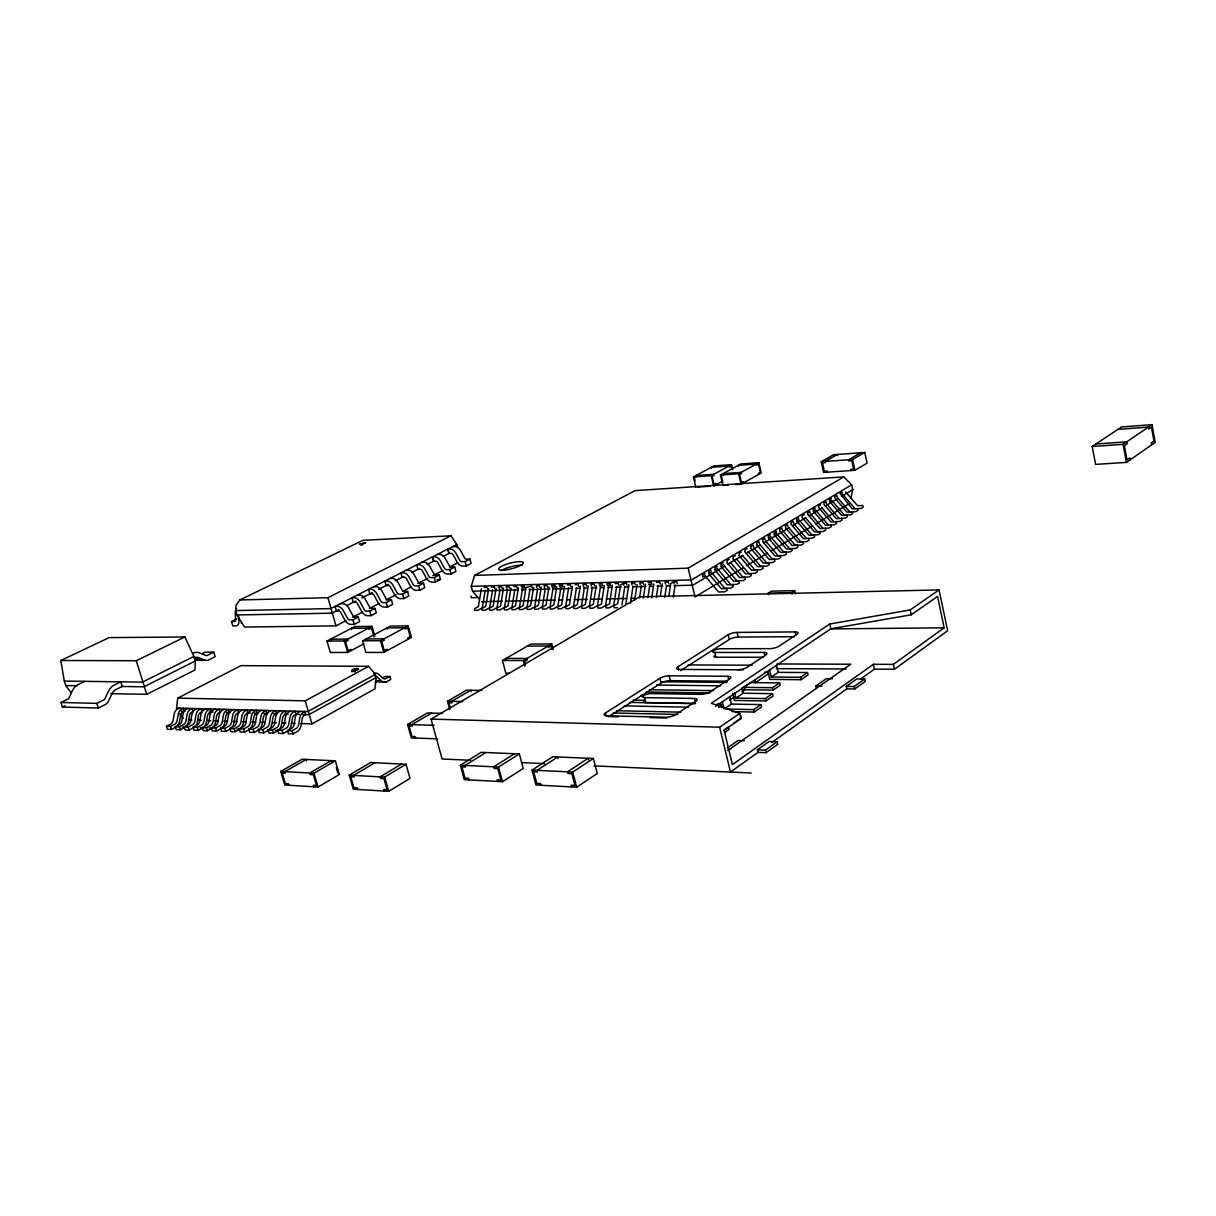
<?xml version="1.0" encoding="UTF-8"?>
<svg xmlns="http://www.w3.org/2000/svg" width="1216" height="1216" viewBox="0 0 1216 1216"><rect width="100%" height="100%" fill="white"/><g stroke="black" fill="none" stroke-linecap="round" stroke-linejoin="round"><path stroke-width="1.5" d="M71.182 692.862L65.755 685.55L64.311 681.066L60.8 660.501L109.09 637.625L184.878 636.971L193.922 656.412L195.32 661.002L194.94 670.001L146.756 694.351L110.854 693.652M345.998 620.677L335.981 625.86L244.507 627.061L236.998 614.962L235.706 610.599L235.995 605.325L239.826 599.974L362.915 540.33L450.908 535.8L456.851 544.449L457.626 547.337M375.318 674.439L307.922 711.527L176.518 708.077L177.734 698.121L240.966 665.638L368.63 666.307L375.318 674.439L376.185 677.51L374.999 688.818L311.98 723.915L300.717 723.55M668.937 595.688L670.746 583.498L673.482 581.886L676.81 581.795L677.251 583.634M673.299 597.102L675.108 584.896M647.9 597.679L649.724 585.595M651.715 597.816L653.798 583.984M656.306 597.482L658.13 585.367M660.425 595.886L662.249 583.741M664.772 597.284L666.596 585.139M630.466 603.197L633.065 586.051M634.737 599.914L637.078 584.455M639.54 597.862L641.364 585.823M643.325 597.998L645.407 584.212M612.408 585.139L609.535 603.85L605.598 606.13L606.054 607.924L609.246 607.863L613.761 605.234L616.634 586.507M621.954 605.066L624.826 586.279M625.921 603.516L628.809 584.683M592.39 587.176L589.502 605.72L584.972 608.319L581.856 608.38L581.4 606.602L585.337 604.352L588.225 585.823M596.235 585.595L593.347 604.185L589.41 606.45L589.866 608.228L593.013 608.167L597.542 605.553L600.43 586.948M604.291 585.367L601.418 604.018L597.482 606.282L597.938 608.076L601.099 608.015L605.629 605.401L608.502 586.735M572.371 586.264L569.468 604.671L565.531 606.921L565.972 608.684L569.058 608.623L573.602 606.039L576.49 587.617M580.275 586.051L577.372 604.519L573.435 606.769L573.891 608.532L576.992 608.471L581.522 605.872L584.425 587.389M553.022 588.255L550.118 606.51L545.574 609.079L542.549 609.125L542.093 607.377L546.045 605.158L548.963 586.933M556.715 586.705L553.797 604.99L549.86 607.225L550.301 608.988L553.341 608.927L557.901 606.343L560.804 588.042M564.513 586.492L561.61 604.838L557.658 607.073L558.114 608.836L561.184 608.775L565.714 606.191L568.617 587.83M537.639 588.681L534.721 606.814L530.161 609.368L527.182 609.414L526.726 607.681L530.678 605.477L533.596 587.358M541.257 587.146L538.338 605.31L534.386 607.529L534.842 609.277L537.837 609.216L542.397 606.662L545.3 588.468M514.9 589.304L511.982 607.27L507.422 609.794L504.488 609.854L504.032 608.122L507.999 605.933L510.933 587.997M518.442 587.784L515.508 605.781L511.556 607.985L512.012 609.702L514.946 609.657L519.506 607.118L522.439 589.106M530.009 588.894L527.09 606.966L522.53 609.505L519.566 609.566L519.11 607.833L523.078 605.629L525.996 587.571L531.726 585.96L532.182 587.693M496.052 588.407L493.118 606.252L489.151 608.426L489.607 610.128L492.495 610.082L497.055 607.559L499.989 589.714M503.47 588.21L500.536 606.085L496.569 608.274L497.025 609.991L499.928 609.93L504.503 607.407L507.422 589.517M481.354 588.833L478.42 606.541L474.453 608.714L474.909 610.417L477.751 610.356L482.326 607.863L485.26 590.125M488.68 588.62L485.746 606.389L481.779 608.562L482.235 610.265L485.093 610.219L489.668 607.711L492.602 589.927M850.79 498.317L852.75 489.683L851.686 484.819L843.782 476.9L635.056 490.626L474.574 575.411L471.23 586.355L472.522 591.174L479.332 599.093M860.654 678.984L874.441 669.134L894.474 669.241L947.659 630.739L939.041 589.912L639.525 596.843L431.057 719.097L442.107 758.982L470.562 760.274M766.08 752.689L777.708 744.329L777.115 741.775L769.044 741.502L757.386 749.831L757.994 752.385L766.08 752.689L765.472 750.12L777.115 741.775M854.757 688.97L865.245 681.431L864.698 678.999L856.794 678.923L846.275 686.417L846.838 688.864L854.757 688.97L854.21 686.508L864.698 678.999M939.041 589.912L910.176 609.946L829.768 624.006L711.299 703.274L739.769 713.412L741.015 718.61L724.098 730.254L732.397 764.621L873.362 664.301L893.41 664.377L944.148 627.821L937.536 596.433L911.21 614.794L830.847 628.794L715.646 706.253M758.039 752.354L730.466 772.069L719.644 727.214L739.769 713.412M771.826 742.505L846.868 688.849M727.73 750.561L850.744 664.225L777.009 663.966M727.791 747.673L738.051 740.483L744.344 740.696M816.331 688.484L815.769 686.067L826.348 678.65L832.534 678.71M1126.442 462.399L1155.2 442.396L1151.993 424.658L1121.456 426.983L1092.226 446.5L1095.601 464.39L1126.442 462.399L1123.098 444.326L1151.993 424.658M733.765 723.14L741.167 718.033L740.59 715.586M732.731 693.272L734.434 700.431L765.913 700.994L773.057 696.069L772.494 693.667L743.128 693.226L735.938 698.09L734.662 692.71M723.946 730.102L728.475 726.97L729.068 729.448L724.538 732.564M725.937 709.034L753.677 709.612L760.942 704.611L761.52 707.043L754.254 712.059L731.895 711.573M769.622 669.97L771.278 677.038L800.599 677.297L807.485 672.539L808.032 674.926L801.146 679.683L769.758 679.379L768.102 672.311L764.347 672.296M735.938 698.09L765.35 698.577L772.494 693.667M743.432 687.344L772.555 687.709L779.593 682.906L780.14 685.292L773.118 690.11L743.766 689.715M725.557 708.001L731.409 704.049L760.942 704.611M771.278 677.038L778.21 672.357L807.485 672.539M718.55 707.484L721.666 705.386M729.448 700.142L734.114 696.996M741.897 691.737L745.013 689.639L744.268 686.493M768.77 673.634L755.364 682.662L754.634 679.531M744.846 686.402L750.5 682.602L779.593 682.906M576.688 787.208L597.284 773.482L593.408 758.48L552.763 756.762L531.985 770.108L535.952 784.989L576.688 787.208L572.721 772.069L593.408 758.48M502.527 781.69L523.23 768.466L519.354 753.935L481.171 752.339L460.332 765.214L464.284 779.638L502.527 781.69L498.56 767.038L460.332 765.214M608.35 716.862L661.139 683.088A6.779 2.006 -13.7 0 1 670.366 680.626L727.214 681.203M680.504 670.685L729.326 639.449A6.551 1.854 -13.1 0 1 738.203 637.078L794.367 636.698M768.497 594.594L768.162 593.165L791.57 592.618L794.702 590.626L795.431 593.879M606.343 716.239L605.492 712.956L659.954 678.27A6.794 2.006 -13.7 0 1 669.18 675.807L727.928 676.294A6.962 2.082 -13.2 0 1 729.6 678.923L710.129 691.813A7.038 2.143 -13.3 0 1 700.538 694.366L650.773 693.591A5.305 1.596 -13.8 0 0 643.553 695.537A5.305 1.596 -13.8 0 0 644.541 697.604L645.772 702.514L695.582 703.471M678.543 670.107L677.768 666.915L728.217 634.782A6.551 1.854 -13.1 0 1 737.094 632.411L795.142 631.91A6.718 1.93 -12.7 0 1 797.027 634.25L779.03 646.182A6.779 1.976 -12.8 0 1 769.804 648.645L720.617 648.751A5.122 1.474 -13.3 0 0 713.655 650.606A5.122 1.474 -13.3 0 0 714.841 652.46L715.981 657.218L763.329 657.263M794.246 592.572L791.905 594.062L791.57 592.618M498.56 767.038L519.354 753.935M768.162 593.165L771.294 591.189L794.702 590.626M514.505 753.738L493.711 766.81L494.152 768.436L497.785 768.603L500.87 780.003L497.238 779.806L497.678 781.432M485.868 752.537L465.029 765.442L465.485 767.053L461.943 766.87L465.029 778.103L468.555 778.286L468.996 779.882M388.694 791.342L409.99 778.377L406.007 764.256L370.606 762.538L349.22 775.17L353.278 789.184L388.694 791.342L384.636 777.1L349.22 775.17M743.356 567.72L695.05 596.919L688.134 568.161L474.574 575.411M746.578 565.774L767.509 553.113M770.731 551.167L812.592 525.874M815.814 523.929L849.619 503.485M384.636 777.1L406.007 764.256M401.523 764.043L380.152 776.857L380.593 778.438L383.967 778.62L387.114 789.701L383.754 789.488L384.21 791.069M724.736 566.154L692.892 585.17L674.044 585.686M727.974 564.209L742.55 555.499M745.803 553.569L760.38 544.859M763.618 542.914L789.549 527.44M792.786 525.494L805.752 517.758M809.005 515.812L821.955 508.075M825.208 506.145L838.174 498.393M841.411 496.462L852.75 489.683M704.93 573.754L702.514 575.198L702.954 577.038L705.371 575.594M711.102 570.091L708.7 571.52L709.141 573.359L711.527 571.93M717.212 566.458L714.826 567.872L715.266 569.696L717.653 568.282M723.292 562.841L720.921 564.254L721.362 566.078L723.718 564.665M729.326 559.254L726.97 560.652L727.411 562.461M735.315 555.682L732.99 557.065L733.415 558.889M741.274 552.14L738.963 553.523L739.389 555.332M747.186 548.614L744.891 549.997L745.317 551.79M770.458 534.782L768.223 536.104L768.634 537.898L770.868 536.56M798.699 517.97L796.526 519.262L796.936 521.026L799.094 519.734M804.247 514.687L802.089 515.964L802.484 517.712M815.206 508.151L813.078 509.428L813.474 511.161L815.602 509.899M820.633 504.929L818.52 506.175L818.915 507.923L830.938 521.953L839.876 521.421L841.974 520.129L841.578 518.396M831.394 498.53L829.312 499.761L829.692 501.494L841.7 515.402L846.944 515.128L847.324 516.861L845.242 518.138L836.334 518.654L824.311 504.716M829.692 501.494L831.774 500.247M851.686 484.819L691.615 579.895L471.23 586.355M374.969 762.751L353.582 775.413L354.038 776.963L350.755 776.796L353.917 787.694L357.185 787.892L357.641 789.458M688.134 568.161L843.782 476.9M854.909 470.288L867.054 463.159L864.743 452.443L833.507 454.754L821.241 461.746L823.597 472.416L854.909 470.288L852.568 459.496L864.743 452.443M318.014 787.041L339.325 774.531L335.358 760.836L302.115 759.225L280.729 771.43L284.772 785.019L318.014 787.041L313.956 773.239L280.729 771.43M431.604 713.078L411.829 724.63L412.239 726.119L409.047 726.013L411.966 736.455L415.158 736.562L415.583 738.051M509.322 673.254L505.826 673.223L502.436 660.501L523.397 660.546L551.76 643.978L553.174 649.405M437.76 738.872L411.327 737.899L407.573 724.493L427.348 712.971L442.685 713.366M449.692 709.521L447.442 701.267L466.473 690.186L481.764 690.414M313.956 773.239L335.358 760.836M860.791 452.732L848.601 459.77L848.874 460.97L851.838 460.758L853.662 469.148L850.698 469.361L850.957 470.546M502.436 660.501L530.86 644.07L551.76 643.978M626.985 585.048L626.529 583.239L623.337 583.33L620.586 584.911L617.698 603.683L613.776 605.963L614.232 607.772L617.439 607.711M735.619 484.576L741.076 484.211L761.201 473.009L758.83 462.673L740.696 463.995L720.45 475.03L722.866 485.412L728.338 485.047M292.995 733.902L297.783 731.242A9.91 7.418 -87.5 0 0 301.264 724.706L302.267 718.565A4.241 3.162 -87.7 0 1 304.213 715.464L305.794 714.598L304.866 711.451L302.86 712.576A7.661 5.7 -87.7 0 0 299.896 717.303L298.68 724.493A6.475 4.849 -87.5 0 1 296.765 728.08L292.068 730.74L287.508 730.573L288.435 733.734L292.995 733.902L292.068 730.74M376.398 680.458A9.47 6.825 -89.4 0 0 381.778 681.887L386.338 681.948L390.716 679.501L389.865 676.461L385.305 676.415L382.523 677.966M389.865 676.461L385.533 678.832A6.202 4.469 -89.4 0 1 382.584 678.026L378.404 674.059A7.402 5.35 -89.1 0 0 374.163 673.39L373.798 673.573M277.689 730.223L282.203 730.39L286.9 727.746A6.445 4.849 -87.5 0 0 288.815 724.174L290.031 717.014A7.615 5.7 -87.7 0 1 292.995 712.318L295.002 711.193L295.929 714.324L294.348 715.19A4.226 3.162 -87.7 0 0 292.402 718.276L291.399 724.386A9.865 7.418 -87.5 0 1 287.918 730.892L283.13 733.537L278.616 733.37L277.689 730.223L282.386 727.594A6.43 4.849 -87.5 0 0 284.301 724.037L285.502 716.878A7.6 5.7 -87.6 0 1 288.481 712.196L290.487 711.071M287.508 730.573L292.205 727.928A6.46 4.849 -87.5 0 0 294.12 724.356L295.321 717.166A7.646 5.7 -87.7 0 1 298.3 712.454L300.306 711.33M379.392 680.2L376.474 681.826A9.439 6.825 -89.3 0 1 375.075 682.054M273.357 733.172L278.145 730.542A9.819 7.418 -87.4 0 0 281.626 724.082L282.629 717.987A4.21 3.162 -87.6 0 1 284.574 714.917L286.155 714.05L285.228 710.934L283.222 712.044A7.585 5.7 -87.6 0 0 280.258 716.726L279.042 723.854A6.414 4.849 -87.4 0 1 277.126 727.411L272.43 730.041L267.946 729.889L268.873 733.005L273.357 733.172L272.43 730.041M376.185 677.51L308.849 714.674L302.754 714.506M267.946 729.889L272.642 727.259A6.399 4.849 -87.4 0 0 274.558 723.718L275.774 716.604A7.57 5.7 -87.6 0 1 278.738 711.922L280.759 710.813M263.674 732.822L268.447 730.193A9.774 7.418 -87.4 0 0 271.928 723.763L272.946 717.698A4.18 3.162 -87.6 0 1 274.892 714.643L276.473 713.777L275.546 710.676L273.539 711.786A7.554 5.7 -87.6 0 0 270.575 716.452L269.359 723.55A6.384 4.849 -87.4 0 1 267.444 727.077L262.747 729.706L258.309 729.539L259.236 732.655L263.674 732.822L262.747 729.706M722.289 481.278L713.67 486.005L711.238 475.669L731.515 464.679L732.701 469.786M720.45 475.03L738.644 473.769L758.83 462.673M258.309 729.539L263.006 726.925A6.369 4.849 -87.4 0 0 264.921 723.398L266.122 716.315A7.539 5.7 -87.6 0 1 269.101 711.664L271.107 710.554M254.083 732.458L258.856 729.858A9.728 7.402 -87.4 0 0 262.337 723.444L263.34 717.41A4.165 3.162 -87.5 0 1 265.286 714.37L266.866 713.518L265.954 710.418L263.933 711.527A7.524 5.7 -87.5 0 0 260.969 716.178L259.753 723.231A6.354 4.849 -87.4 0 1 257.838 726.758L253.156 729.357L248.748 729.205L249.675 732.306L254.083 732.458L253.156 729.357M248.748 729.205L253.445 726.606A6.338 4.849 -87.3 0 0 255.36 723.094L256.561 716.042A7.509 5.7 -87.5 0 1 259.54 711.421L261.546 710.311M244.568 732.108L249.341 729.509A9.682 7.402 -87.3 0 0 252.822 723.14L253.825 717.136A4.15 3.162 -87.5 0 1 255.77 714.096L257.351 713.245L256.439 710.174L254.418 711.269A7.478 5.7 -87.5 0 0 251.454 715.89L250.253 722.927A6.323 4.849 -87.3 0 1 248.338 726.438L243.641 729.022L239.278 728.87L240.206 731.956L244.568 732.108L243.641 729.022M177.734 698.121L305.231 700.842L368.63 666.307M239.278 728.87L243.975 726.286A6.323 4.834 -87.3 0 0 245.89 722.79L247.091 715.768A7.463 5.7 -87.5 0 1 250.07 711.162L252.077 710.053M235.144 731.758L239.917 729.174A9.637 7.402 -87.3 0 0 243.398 722.836L244.401 716.862A4.134 3.162 -87.5 0 1 246.346 713.838L247.927 712.986L247 709.931L244.994 711.026A7.448 5.7 -87.5 0 0 242.03 715.616L240.814 722.623A6.308 4.834 -87.3 0 1 238.898 726.104L234.217 728.688L229.885 728.536L230.812 731.606L235.144 731.758L234.217 728.688M383.8 652.43L411.418 637.458L408.211 625.89L390.29 626.118L362.596 640.832L365.879 652.445L383.8 652.43L380.517 640.726L362.596 640.832M225.796 731.424L230.569 728.855A9.591 7.402 -87.2 0 0 234.05 722.532L235.053 716.574A4.119 3.162 -87.4 0 1 236.998 713.579L238.579 712.728L237.667 709.673L235.646 710.767A7.418 5.7 -87.4 0 0 232.682 715.358L231.481 722.319A6.278 4.834 -87.2 0 1 229.566 725.8L224.869 728.354L220.582 728.202L221.51 731.257L225.796 731.424L224.869 728.354M695.841 487.175L693.409 476.915L713.746 465.971L731.515 464.679M229.885 728.536L234.582 725.967A6.293 4.834 -87.3 0 0 236.497 722.486L237.713 715.494A7.433 5.7 -87.4 0 1 240.677 710.904L242.683 709.81M221.738 728.156A9.546 7.402 -87.2 0 1 221.312 728.521L216.539 731.074L212.298 730.922L211.371 727.882L215.612 728.034L220.309 725.481A6.247 4.834 -87.2 0 0 222.209 722.015L223.425 715.084A7.387 5.685 -87.4 0 1 226.389 710.524L228.395 709.43L229.322 712.47L227.742 713.306A4.089 3.162 -87.4 0 0 225.796 716.3L224.793 722.228A9.546 7.402 -87.2 0 1 222.148 727.746M380.517 640.726L408.211 625.89M220.582 728.202L225.279 725.648A6.262 4.834 -87.2 0 0 227.194 722.182L228.395 715.221A7.402 5.7 -87.4 0 1 231.374 710.661L233.381 709.566M209.319 728.095L212.131 728.186L207.358 730.74L203.148 730.588L202.221 727.563L206.431 727.715L211.128 725.162A6.217 4.834 -87.2 0 0 213.028 721.726L214.244 714.81A7.357 5.685 -87.3 0 1 217.208 710.281L219.214 709.202L220.126 712.226L218.561 713.047A4.074 3.146 -87.3 0 0 216.615 716.042L215.612 721.939A9.515 7.387 -87.2 0 1 212.557 727.837M374.786 636.105L372.05 626.346L354.707 626.574L326.982 641.06L330.266 652.475L347.624 652.46L363.858 643.811M211.371 727.882L216.053 725.329A6.232 4.834 -87.2 0 0 217.968 721.878L219.184 714.962A7.372 5.685 -87.4 0 1 222.148 710.418L224.154 709.323M193.162 727.244L197.342 727.381L202.023 724.858A6.186 4.834 -87.1 0 0 203.938 721.422L205.154 714.552A7.326 5.685 -87.3 0 1 208.103 710.038L210.11 708.958L211.037 711.968L209.456 712.804A4.058 3.146 -87.3 0 0 207.51 715.768L206.507 721.635A9.47 7.387 -87.1 0 1 203.026 727.867L198.269 730.406L194.089 730.254L193.162 727.244L197.858 724.706A6.171 4.834 -87.1 0 0 199.758 721.286L200.974 714.43A7.311 5.685 -87.3 0 1 203.938 709.916L205.945 708.852M202.221 727.563L206.918 725.025A6.202 4.834 -87.1 0 0 208.833 721.59L210.034 714.689A7.342 5.685 -87.3 0 1 212.998 710.159L215.004 709.08M184.194 726.925L188.328 727.062L193.01 724.554A6.156 4.834 -87.1 0 0 194.925 721.134L196.126 714.294A7.296 5.685 -87.3 0 1 199.09 709.794L201.096 708.715L202.008 711.725L200.442 712.546A4.043 3.146 -87.3 0 0 198.497 715.494L197.494 721.346A9.424 7.387 -87.1 0 1 194.013 727.548L189.255 730.071L185.121 729.919L184.194 726.925L188.875 724.402A6.156 4.834 -87 0 0 190.775 720.997L191.991 714.172A7.281 5.685 -87.2 0 1 194.955 709.688L196.962 708.609M185.501 726.879A9.394 7.387 -87 0 1 185.075 727.229L180.318 729.752L176.214 729.6L175.286 726.606L179.39 726.758L184.072 724.25A6.141 4.818 -87 0 0 185.972 720.845L187.188 714.035A7.25 5.685 -87.2 0 1 190.152 709.551L192.158 708.487L193.07 711.466L191.49 712.287A4.028 3.146 -87.2 0 0 189.544 715.236L188.541 721.058A9.394 7.387 -87 0 1 185.911 726.484M326.982 641.06L344.341 640.954L372.05 626.346M176.214 726.91L171.456 729.418L167.382 729.266L166.47 726.286L170.529 726.438L175.21 723.946A6.11 4.818 -87 0 0 177.11 720.556L178.326 713.777A7.22 5.685 -87.2 0 1 181.29 709.308L183.282 708.259L184.194 711.223L182.628 712.044A3.998 3.146 -87.2 0 0 180.682 714.978L179.679 720.769A9.348 7.372 -87 0 1 176.639 726.56M175.286 726.606L179.968 724.098A6.126 4.818 -87 0 0 181.883 720.708L183.084 713.914A7.235 5.685 -87.2 0 1 186.048 709.445L188.054 708.381M166.47 726.286L171.137 723.809A6.095 4.818 -87 0 0 173.052 720.434L174.253 713.655A7.205 5.67 -87.2 0 1 177.217 709.202L179.223 708.138M358.31 617.059L353.005 619.81L349.418 619.856A2.569 1.657 62.5 0 1 347.624 618.518L343.094 610.25A7.463 4.788 62.6 0 0 337.866 606.358L335.114 606.389L336.406 610.934L338.641 610.903A2.584 1.657 62.6 0 1 340.769 612.484L344.766 619.871A7.463 4.803 62.5 0 0 350.892 624.431L354.297 624.386L359.602 621.619L358.31 617.059L354.722 617.105A2.569 1.657 62.5 0 1 352.929 615.767L348.414 607.529A7.448 4.788 62.6 0 0 343.201 603.638L340.434 603.668M374.999 608.395L369.77 611.116L366.183 611.162A2.554 1.657 62.5 0 1 364.405 609.839L359.906 601.631A7.402 4.788 62.6 0 0 354.707 597.786L351.941 597.816L353.218 602.346L355.452 602.3A2.569 1.657 62.6 0 1 357.58 603.866L361.547 611.192A7.402 4.818 62.5 0 0 367.642 615.706L371.047 615.646L376.276 612.925L374.999 608.395L371.412 608.456A2.538 1.657 62.5 0 1 369.634 607.134L365.15 598.956A7.387 4.803 62.6 0 0 359.951 595.11L357.185 595.156M391.43 599.868L386.293 602.528L382.706 602.604A2.538 1.657 62.5 0 1 380.912 601.297L376.474 593.15A7.342 4.803 62.7 0 0 371.275 589.334L368.524 589.395L369.77 593.879L372.005 593.818A2.554 1.672 62.7 0 1 374.118 595.384L378.07 602.65A7.342 4.818 62.5 0 0 384.15 607.118L387.539 607.042L392.692 604.367L391.43 599.868L387.843 599.929A2.523 1.657 62.5 0 1 386.065 598.622L381.626 590.505A7.326 4.803 62.7 0 0 376.443 586.705L373.677 586.766M407.618 591.462L402.542 594.092L398.97 594.168A2.508 1.657 62.5 0 1 397.191 592.876L392.768 584.805A7.296 4.803 62.7 0 0 387.6 581.035L384.834 581.081L386.08 585.55L388.314 585.489A2.523 1.672 62.7 0 1 390.412 587.024L394.334 594.244A7.296 4.834 62.5 0 0 400.383 598.652L403.788 598.576L408.85 595.931L407.618 591.462L404.031 591.538A2.508 1.657 62.5 0 1 402.253 590.262L397.845 582.19A7.281 4.818 62.7 0 0 392.692 578.436L389.926 578.497M423.548 583.194L418.562 585.778L414.975 585.869A2.493 1.672 62.6 0 1 413.212 584.592L408.819 576.582A7.235 4.818 62.7 0 0 403.666 572.842L400.915 572.903L402.131 577.342L404.366 577.266A2.508 1.672 62.7 0 1 406.463 578.786L410.339 585.96A7.235 4.834 62.6 0 0 416.389 590.322L419.778 590.231L424.764 587.632L423.548 583.194L419.976 583.285A2.493 1.672 62.6 0 1 418.198 582.008L413.835 574.013A7.22 4.818 62.7 0 0 408.682 570.289L405.931 570.365M439.25 575.031L434.325 577.585L430.753 577.691A2.478 1.672 62.6 0 1 428.99 576.43L424.642 568.465A7.174 4.818 62.7 0 0 419.505 564.771L416.738 564.862L417.954 569.255L420.174 569.179A2.493 1.672 62.7 0 1 422.271 570.684L426.117 577.798A7.174 4.834 62.6 0 0 432.136 582.114L435.541 582.008L440.45 579.454L439.25 575.031L435.678 575.138A2.462 1.672 62.6 0 1 433.914 573.876L429.567 565.942A7.159 4.818 62.8 0 0 424.445 562.263L421.678 562.339M454.708 567.006L449.874 569.529L446.287 569.635A2.462 1.672 62.6 0 1 444.524 568.389L440.207 560.485A7.129 4.834 62.8 0 0 435.1 556.837L432.349 556.928L433.534 561.306L435.754 561.214A2.478 1.672 62.8 0 1 437.836 562.704L441.666 569.757A7.129 4.849 62.6 0 0 447.655 574.043L451.045 573.922L455.894 571.398L454.708 567.006L451.136 567.127A2.447 1.672 62.6 0 1 449.373 565.881L445.071 558.007A7.114 4.834 62.8 0 0 439.964 554.359L437.213 554.45M469.938 559.102L465.166 561.579L461.594 561.701A2.432 1.672 62.6 0 1 459.846 560.47L455.559 552.626A7.068 4.834 62.8 0 0 450.467 549.009L447.701 549.1L448.886 553.447L451.106 553.356A2.447 1.672 62.8 0 1 453.188 554.83L456.973 561.838A7.068 4.849 62.6 0 0 462.946 566.078L466.336 565.942L471.109 563.464L469.938 559.102L466.366 559.238A2.432 1.672 62.6 0 1 464.618 557.992L460.347 550.179A7.053 4.834 62.8 0 0 455.255 546.562L452.504 546.668M352.686 617.211L362.702 612.013M369.39 608.562L379.407 603.364M386.095 599.914L396.112 594.715M402.8 591.25L411.145 586.933M417.833 583.467L427.85 578.284M432.866 575.685L442.882 570.486M449.57 567.036L457.93 562.704M339.066 609.581L332.059 613.168L236.998 614.962M346.651 605.705L355.847 601.008M361.806 597.953L372.354 592.572M378.541 589.41L388.588 584.273M395.276 580.853L403.651 576.566M412.011 572.295L418.714 568.875M427.074 564.589L433.778 561.169L432.592 556.791M443.126 556.396L449.114 553.326L447.944 548.978M456.851 544.449L330.752 608.593L235.706 610.599M239.826 599.974L327.91 597.679L450.908 535.8M195.32 661.002L143.868 686.812L121.554 686.447M193.967 657.902A9.409 7.357 -89.1 0 1 198.907 657.704L204.577 660.045A8.041 6.278 -89.7 0 0 208.787 659.878L215.156 656.655L213.788 652.156L207.282 655.409A3.177 2.478 -89.7 0 1 205.884 655.454L199.485 652.84A14.288 11.187 -89.1 0 0 193.177 653.068L192.63 653.326M193.922 656.412L142.424 682.13L64.311 681.066M201.932 653.737L205.094 652.156L213.788 652.156M98.314 708.031L105.214 704.566A8.299 6.749 -87.5 0 0 108.65 700.842L111.796 693.956A9.606 7.752 -87.5 0 1 115.748 689.654L122.193 686.462L120.749 681.842L113.666 685.368A14.592 11.795 -87.5 0 0 108.604 690.84L105.032 698.607A3.283 2.675 -87.5 0 1 103.892 699.854L96.839 703.365L60.937 702.483L62.396 707.043L98.314 708.031L96.839 703.365M62.396 707.043L65.147 705.69M60.937 702.483L67.959 699.018A3.222 2.66 -87.3 0 0 69.084 697.802L72.656 690.186A14.318 11.75 -87.3 0 1 77.702 684.806L84.755 681.34M238.61 616.086L238.883 621.422A7.083 4.317 63.3 0 1 235.858 625.875L232.818 625.921L231.526 621.604L236.831 618.99M60.8 660.501L136.283 660.729L184.878 636.971M360.909 545.3L363.052 544.54M1117.869 429.385L1148.436 427.074L1148.801 429.05L1151.461 427.242L1153.969 441.043L1151.309 442.882L1151.674 444.858M821.241 461.746L852.568 459.496M1095.95 444.022L1126.776 441.818L1127.156 443.84L1124.39 445.71L1126.989 459.77L1129.74 457.854L1130.105 459.861M1092.226 446.5L1123.098 444.326M693.409 476.915L711.238 475.669M697.634 487.069L710.098 486.248M437.046 579.561L440.45 579.454M484.15 587.328L486.993 587.252L487.449 588.939M491.462 587.115L494.334 587.039L494.79 588.742M513.714 586.477L516.633 586.401L517.089 588.118M521.223 586.264L524.157 586.173L524.613 587.906L521.664 587.982M567.279 584.942L570.334 584.85L570.79 586.614M575.138 584.714L578.208 584.622L578.664 586.401M599.002 584.03L602.133 583.938L602.589 585.717L599.442 585.808M615.174 583.574L618.351 583.482L618.792 585.276M648.158 582.616L651.411 582.525L651.867 584.349L648.599 584.44M656.534 582.373L659.817 582.282L660.273 584.106M472.522 591.174L517.727 589.942M521.497 589.836L525.266 589.73M529.021 589.623L549.738 589.061M553.508 588.97L572.341 588.453M576.11 588.346L579.88 588.24M583.65 588.149L587.419 588.042M591.174 587.936L596.828 587.784M600.598 587.678L604.367 587.571M608.137 587.48L611.891 587.374M615.661 587.267L621.315 587.115M625.085 587.009L628.854 586.918M632.609 586.811L645.802 586.446M649.572 586.355L653.326 586.249M657.096 586.142L662.75 585.99M666.52 585.884L670.29 585.778M476.444 597.588L471.398 597.71L470.942 596.053M481.597 601.738L502.375 601.266M506.16 601.175L555.271 600.066M559.056 599.99L562.826 599.898M566.61 599.807L570.38 599.731M574.165 599.64L587.389 599.351M591.158 599.26L602.498 599.002M606.267 598.926L627.046 598.454M630.83 598.363L634.6 598.272M231.526 621.604L234.734 621.528A2.432 1.49 63.3 0 0 235.615 620.221L235.22 612.302A7.129 4.362 63.3 0 1 236.588 608.988M830.482 628.9L944.148 627.821M527.349 646.091L548.264 646.015L548.629 647.429L551.258 645.894L552.11 649.192M714.841 652.46L764.089 652.414A6.825 2.006 -12.9 0 1 765.882 654.892L747.202 667.25A6.901 2.052 -13 0 1 737.808 669.758M688.21 664.939L752.126 665.198M776.203 668.618L846.154 668.982M743.28 669.818L679.166 669.423A6.734 1.961 -13.5 0 1 677.768 666.915M660.744 681.735L727.001 682.45M815.769 686.067L821.97 686.128M846.275 686.417L854.21 686.508M656.67 685.049L720.708 685.824M649.374 689.73L713.488 690.627M646.106 691.98L710.129 692.938M65.755 685.55L76.912 685.733M640.665 695.385L644.45 695.446M644.541 697.604L694.366 698.455A7.083 2.174 -13.5 0 1 695.917 701.222L675.701 714.613A7.159 2.219 -13.7 0 1 665.927 717.227L606.647 715.753A6.977 2.128 -14.2 0 1 605.492 712.956M633.232 700.127L644.617 700.34M629.964 702.392L694.336 703.623M717.06 704.064L720.845 704.125L721.711 707.742M447.442 701.267L462.749 701.586M624.142 705.873L688.484 707.21M616.588 710.706L680.99 712.181M613.32 712.971L677.631 714.491M610.63 716.65L618.138 716.832M650.043 717.638L666.946 718.063M181.184 711.147L184.938 711.238M209.35 711.922L213.104 712.029M226.237 712.394L229.991 712.5M246.894 712.956L250.648 713.062M254.402 713.169L258.157 713.275M263.796 713.427L267.55 713.534M273.509 713.701L276.473 713.777M284.438 714.005L288.192 714.111M295.701 714.309L299.455 714.415M431.057 719.097L719.644 727.214M407.573 724.493L434.006 725.314M188.176 719.963L191.93 720.085M197.554 720.267L201.309 720.389M206.933 720.556L210.687 720.678M214.442 720.799L218.181 720.921M223.82 721.103L227.559 721.225M233.198 721.407L236.938 721.514M242.577 721.696L246.316 721.818M251.955 722L255.694 722.122M261.334 722.304L265.073 722.426M272.582 722.654L276.336 722.775M281.96 722.958L285.714 723.079M291.338 723.262L295.093 723.383M182.339 727.138L185.075 727.229M200.245 727.776L203.026 727.867M237.029 729.083L239.917 729.174M275.15 730.436L278.145 730.542M727.898 748.752L731.059 748.874M757.386 749.831L765.472 750.12M521.786 762.599L544.555 763.633M593.879 765.867L751.154 772.996M531.985 770.108L572.721 772.069M845.682 491.978L857.584 505.734L862.798 505.446L863.178 507.163L861.126 508.41L852.325 508.926L839.967 493.422L842.019 492.206L842.399 493.924M843.205 494.973L855.122 508.729M837.9 498.134L849.847 511.951M832.565 501.326L844.542 515.189L850.562 514.87L852.644 513.608L852.264 511.875M827.199 504.534L839.192 518.442M821.788 507.756L833.826 521.71M816.346 511.009L828.415 525.008M813.428 511.206L825.512 525.251L834.465 524.719L836.578 523.427L836.198 521.694M810.874 514.277L822.974 528.337M807.926 514.49L820.04 528.58L829.038 528.048L831.151 526.756L830.771 524.993M805.372 517.56L817.486 531.681L823.566 531.392L825.694 530.085L825.299 528.337M802.393 517.788L814.538 531.924L819.812 531.696L820.207 533.444L818.049 534.766L811.984 535.04L799.824 520.874M796.814 521.102L809.005 535.298L814.279 535.07L814.674 536.834L812.501 538.156L803.426 538.703L791.221 524.446M794.23 524.202L806.421 538.414M788.622 527.562L800.842 541.834L806.922 541.576L809.111 540.238L808.716 538.46M785.566 527.805L797.818 542.108L803.107 541.895L803.502 543.658L801.314 545.011L795.218 545.254L782.967 530.936M779.897 531.194L792.163 545.543L797.453 545.33L797.863 547.109L795.659 548.462L789.549 548.705L777.267 534.341M774.166 534.599L786.478 549.009L791.783 548.796L792.194 550.59L789.959 551.942L783.849 552.186L771.537 537.761M768.421 538.034L780.763 552.49L786.068 552.292L786.478 554.086L784.229 555.454L778.118 555.682L765.776 541.211M762.63 541.485L775.002 556.001L780.307 555.803L780.718 557.597L778.468 558.98L772.342 559.208L759.954 544.677M756.793 544.966L769.196 559.542L774.516 559.345L774.926 561.138L772.662 562.537L766.521 562.75L754.118 548.158M750.926 548.462L763.359 563.084L768.679 562.902L769.09 564.71L766.81 566.109L760.669 566.322L748.235 551.684M745.013 551.988L757.477 566.671L762.812 566.489L763.222 568.298L760.927 569.711L754.786 569.909L742.307 555.21M739.054 555.545L751.564 570.274L756.899 570.106L757.31 571.915L754.999 573.329L748.843 573.526L736.334 558.782M733.066 559.117L745.606 573.906L750.941 573.739L751.366 575.548L749.026 576.977L742.87 577.159L730.33 562.354M727.031 562.704L739.602 577.554L744.952 577.387L745.378 579.226L743.022 580.655L736.866 580.838L724.295 565.972M720.951 566.322L733.552 581.233L738.918 581.081L739.343 582.905L736.972 584.349L730.801 584.516L718.2 569.605M714.841 569.97L727.472 584.926L732.838 584.79L733.263 586.629L730.892 588.073L724.706 588.24L712.074 573.268M708.685 573.648L721.346 588.666L726.712 588.514L727.153 590.368L724.751 591.827L718.565 591.979L705.903 576.946M179.755 713.974L183.251 718.382M146.756 694.351L136.283 660.729M311.98 723.915L305.231 700.842M170.529 726.438L171.456 729.418M335.981 625.86L327.91 597.679M179.39 726.758L180.318 729.752M197.342 727.381L198.269 730.406M188.328 727.062L189.255 730.071M215.612 728.034L216.539 731.074M206.431 727.715L207.358 730.74M288.876 785.278L288.42 783.758L285.35 783.575L282.203 772.996L285.274 773.163L284.818 771.658L306.219 759.422L306.66 760.927M282.203 730.39L283.13 733.537M313.804 786.782L313.348 785.262L316.51 785.445L313.363 774.714L310.202 774.546L309.746 773.011L331.147 760.638L331.588 762.158M336.285 767.63L337.835 772.95M330.858 640.498L330.494 639.221L347.837 639.099L348.202 640.391L345.572 641.774L348.126 650.727L350.755 649.329L351.105 650.606M344.341 640.954L347.624 652.46M366.457 640.27L366.092 638.978L384.013 638.856L384.378 640.148L381.763 641.562L384.317 650.651L386.931 649.238L387.296 650.545M353.005 619.81L354.297 624.386M351.637 629.614L351.272 628.368L368.63 628.155L368.98 629.417L371.549 628.064L374.042 636.926M369.77 611.116L371.047 615.646M387.235 629.219L386.87 627.942L404.791 627.73L405.141 629.022L407.71 627.638L410.202 636.637L407.649 638.035L407.998 639.312M386.293 602.528L387.539 607.042M402.542 594.092L403.788 598.576M418.562 585.778L419.778 590.231M450.3 707.894L448.902 702.757L452.094 702.833L451.683 701.358L470.714 690.247L471.109 691.706M434.325 577.585L435.541 582.008M449.874 569.529L451.045 573.922M465.166 561.579L466.336 565.942M540.968 785.262L540.527 783.606L536.773 783.408L533.687 771.826L537.442 772.008L537.001 770.351L557.764 756.975L558.19 758.617M506.418 659.832L506.038 658.418L526.984 658.449L527.364 659.878L524.674 661.458L525.54 664.772M509.61 588.331L509.154 586.614L506.251 586.69L506.707 588.407M523.397 660.546L524.841 666.049M502.178 588.529L501.722 586.826L498.834 586.902L499.29 588.62M571.52 786.919L571.079 785.247L574.955 785.46L571.87 773.695L567.994 773.498L567.553 771.826L588.255 758.267L588.681 759.939M539.813 587.48L539.357 585.747L536.378 585.823L536.834 587.571M547.474 587.267L547.033 585.519L544.023 585.61L544.479 587.343M583.482 586.264L583.042 584.486L586.127 584.394L586.583 586.173M594.563 585.945L594.107 584.166L590.991 584.258L591.447 586.036M623.337 583.33L623.778 585.124M640.27 584.668L639.829 582.859L643.066 582.768L643.507 584.577M659.954 678.27L661.139 683.088M635.223 584.805L634.767 583.011L631.545 583.102L632.001 584.896M669.18 675.807L670.366 680.626M668.739 583.878L668.283 582.038L664.985 582.13L665.426 583.969M694.366 698.455L695.172 701.799M673.482 581.886L673.922 583.726M722.35 701.754L724.082 708.989M727.928 676.294L728.718 679.577M729.676 696.829L731.409 704.049M737.094 632.411L738.203 637.078M753.677 709.612L754.254 712.059M695.081 480.898L694.321 477.706L696.251 476.672L695.978 475.532L713.792 474.286L714.066 475.441L712.15 476.474L714.035 484.515L715.95 483.466L716.224 484.606M741.851 687.861L743.128 693.226M728.217 634.782L729.326 639.449M711.497 468.464L711.238 467.324L729.007 466.032L729.266 467.172L731.15 466.154L731.895 469.33M765.35 698.577L765.913 700.994M776.568 665.304L778.21 672.357M723.277 474.787L723.003 473.647L741.198 472.37L741.471 473.526L739.556 474.574L741.441 482.706L743.341 481.642L743.614 482.798M772.555 687.709L773.118 690.11M764.089 652.414L764.849 655.652M721.362 475.836L722.866 482.296M762.858 541.333L762.447 539.539L764.697 538.202L765.122 539.98M759.316 543.446L758.906 541.652L756.641 543.005L757.051 544.798M738.446 466.503L738.188 465.363L756.337 464.041L756.595 465.196L758.48 464.162L760.319 472.218L758.45 473.252L758.708 474.407M738.644 473.769L741.076 484.211M753.479 546.926L753.069 545.118L750.789 546.486L751.199 548.279M795.142 631.91L795.872 635.102M800.599 677.297L801.146 679.683M787.922 526.391L787.512 524.628L785.323 525.935L785.718 527.698M782.268 529.766L781.873 527.987L779.654 529.31L780.064 531.073M793.531 523.047L793.121 521.284L790.947 522.591L791.342 524.354M810.13 513.152L809.734 511.404L807.606 512.681L807.986 514.429M829.768 624.006L830.847 628.794M826.424 503.439L826.044 501.706L823.931 502.968L824.326 504.701M837.11 497.07L836.73 495.353L834.647 496.584L835.027 498.302L847.035 512.149L855.866 511.632L857.918 510.37L857.554 508.653M873.362 664.301L874.441 669.134M827.473 472.142L827.214 470.957L824.311 471.154L822.472 462.855L825.375 462.658L825.117 461.472L837.368 454.465L837.626 455.65M893.41 664.377L894.474 669.241M910.176 609.946L911.21 614.794M241.619 623.215A7.068 4.317 63.3 0 1 241.163 623.246M645.772 702.514A5.305 1.611 -13.8 0 1 644.115 700.948M715.981 657.218A5.122 1.474 -13.2 0 1 714.187 655.834M355.346 671.703A3.496 0.897 -15.9 0 1 354.464 671.901M352.078 671.886A3.496 0.897 -15.9 0 1 354.023 670.274A3.496 0.897 -15.9 0 1 358.234 669.545M386.338 681.948A9.485 6.825 -89.4 0 1 380.958 680.519L377.401 677.099A4.104 2.964 -89.1 0 0 375.09 676.461M501.038 570.806A12.692 2.949 -14.7 0 1 522.257 565.318M200.093 659.847A8.01 6.262 -89.7 0 1 195.882 660.03M204.425 659.862A8.026 6.278 -89.7 0 1 200.214 660.03L194.56 657.704A9.378 7.357 -89.1 0 0 194.15 657.552M365.651 542.701L359.556 544.327L365.651 542.701M776.188 531.377L773.954 532.699L774.364 534.478L776.598 533.14L776.188 531.377M554.754 585.306L551.73 585.382L552.186 587.13L555.195 587.054L554.754 585.306M562.522 585.078L559.482 585.17L559.938 586.918L562.962 586.826L562.522 585.078M610.219 583.71L607.058 583.802L607.498 585.58L610.66 585.504L610.219 583.71M353.354 670.943A3.496 0.897 -15.9 0 0 358.386 668.785A3.496 0.897 -15.9 0 0 353.309 669.347A3.496 0.897 -15.9 0 0 353.354 670.943M505.37 569.97A12.707 2.918 -14.7 0 0 523.275 562.704A12.707 2.918 -14.7 0 0 504.29 565.03A12.707 2.918 -14.7 0 0 505.37 569.97"/></g></svg>
